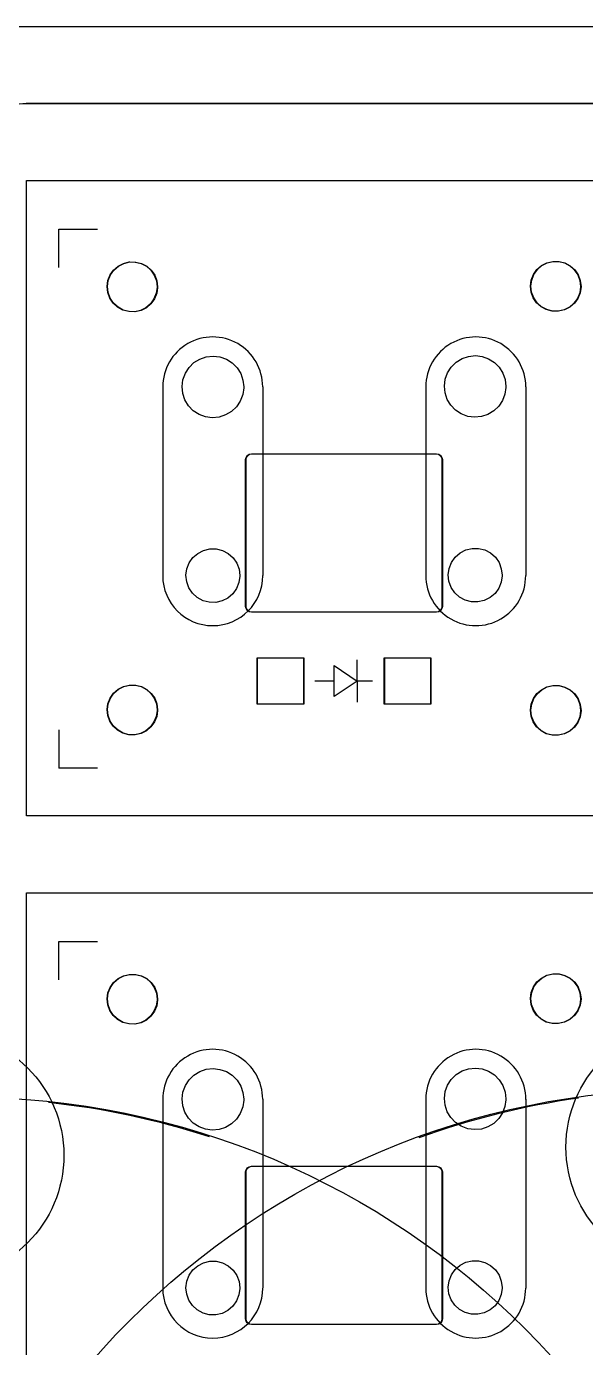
# Model space of a CAD drawing. Header units: inches. Extents: x 5 to 159, y 7 to 116.
# Drawn here: x 70.67 to 85.19, y 81.82 to 116.12 of the extents above; entities that cross this region are included whole.
import ezdxf

# ---------------------------------------------------------------- set-up
doc = ezdxf.new("R2010")
doc.units = ezdxf.units.IN
doc.header["$MEASUREMENT"] = 0
doc.layers.get('0').update_dxf_attribs({"color": 1})
doc.layers.add('KICAD_EXPORT', color=12, linetype='Continuous')
doc.layers.add('OUTLINE_CURVED', color=6, linetype='Continuous')

# ---------------------------------------------------------------- blocks, each defined once
blk = doc.blocks.new('switch')
for p, q in [((79.189, 28.239), (79.191, 23.339)), ((81.787, 28.239), (81.788, 23.34)), ((86.023, 28.239), (86.022, 23.34)), ((88.621, 28.239), (88.619, 23.339))]:
    blk.add_line(p, q)
for centre, start, end in [((80.488, 28.239), 0, 180.0351), ((87.322, 28.239), 359.9649, 180), ((80.489, 23.339), 180.0175, 0.0175), ((87.321, 23.339), 179.9825, 359.9825)]:
    blk.add_arc(centre, 1.299, start, end)

msp = doc.modelspace()

# ---------------------------------------------------------------- linework, layer by layer
at = {"layer": 'KICAD_EXPORT', "linetype": 'Continuous'}
for p, q in [((105.661, 114.125), (70.661, 114.125)), ((70.673, 95.625), (70.673, 112.125)), ((70.673, 112.125), (87.173, 112.125)), ((71.511, 109.862), (71.511, 110.862)), ((71.511, 110.862), (72.511, 110.862)), ((72.839, 109.67), (72.928, 109.797)), ((72.851, 109.67), (72.94, 109.797)), ((72.928, 109.797), (73.046, 109.9)), ((72.94, 109.797), (73.058, 109.9)), ((73.046, 109.9), (73.185, 109.972)), ((73.058, 109.9), (73.197, 109.972)), ((73.185, 109.972), (73.337, 110.008)), ((73.197, 109.972), (73.349, 110.008)), ((73.337, 110.008), (73.493, 110.007)), ((73.349, 110.008), (73.505, 110.007)), ((73.493, 110.007), (73.644, 109.969)), ((73.505, 110.007), (73.656, 109.969)), ((73.644, 109.969), (73.782, 109.896)), ((73.656, 109.969), (73.794, 109.896)), ((73.782, 109.896), (73.899, 109.792)), ((73.794, 109.896), (73.911, 109.792)), ((73.899, 109.792), (73.987, 109.664)), ((73.911, 109.792), (73.999, 109.664)), ((83.839, 109.682), (83.928, 109.81)), ((83.851, 109.682), (83.94, 109.81)), ((83.928, 109.81), (84.046, 109.912)), ((83.94, 109.81), (84.058, 109.912)), ((84.046, 109.912), (84.185, 109.984)), ((84.058, 109.912), (84.197, 109.984)), ((84.185, 109.984), (84.337, 110.021)), ((84.197, 109.984), (84.349, 110.021)), ((84.337, 110.021), (84.493, 110.02)), ((84.349, 110.021), (84.505, 110.02)), ((84.493, 110.02), (84.644, 109.982)), ((84.505, 110.02), (84.656, 109.982)), ((84.644, 109.982), (84.782, 109.909)), ((84.656, 109.982), (84.794, 109.909)), ((84.782, 109.909), (84.899, 109.805)), ((84.794, 109.909), (84.911, 109.805)), ((84.899, 109.805), (84.987, 109.676)), ((84.911, 109.805), (84.999, 109.676)), ((72.761, 109.369), (72.782, 109.524)), ((72.773, 109.369), (72.794, 109.524)), ((72.782, 109.524), (72.839, 109.67)), ((72.794, 109.524), (72.851, 109.67)), ((73.987, 109.664), (74.043, 109.518)), ((73.999, 109.664), (74.055, 109.518)), ((74.043, 109.518), (74.061, 109.362)), ((74.055, 109.518), (74.073, 109.362)), ((83.761, 109.382), (83.782, 109.536)), ((83.773, 109.382), (83.794, 109.536)), ((83.782, 109.536), (83.839, 109.682)), ((83.794, 109.536), (83.851, 109.682)), ((84.987, 109.676), (85.043, 109.53)), ((84.999, 109.676), (85.055, 109.53)), ((85.043, 109.53), (85.061, 109.375)), ((85.055, 109.53), (85.073, 109.375)), ((72.779, 109.214), (72.761, 109.369)), ((72.791, 109.214), (72.773, 109.369)), ((72.832, 109.067), (72.779, 109.214)), ((72.844, 109.067), (72.791, 109.214)), ((74.039, 109.194), (73.981, 109.049)), ((74.051, 109.194), (73.993, 109.049)), ((74.061, 109.349), (74.039, 109.194)), ((74.073, 109.349), (74.051, 109.194)), ((74.061, 109.362), (74.061, 109.349)), ((74.073, 109.362), (74.073, 109.349)), ((83.779, 109.226), (83.761, 109.382)), ((83.791, 109.226), (83.773, 109.382)), ((83.832, 109.08), (83.779, 109.226)), ((83.844, 109.08), (83.791, 109.226)), ((85.039, 109.207), (84.981, 109.062)), ((85.051, 109.207), (84.993, 109.062)), ((85.061, 109.361), (85.039, 109.207)), ((85.073, 109.361), (85.051, 109.207)), ((85.061, 109.375), (85.061, 109.361)), ((85.073, 109.375), (85.073, 109.361)), ((72.919, 108.938), (72.832, 109.067)), ((72.931, 108.938), (72.844, 109.067)), ((73.035, 108.833), (72.919, 108.938)), ((73.047, 108.833), (72.931, 108.938)), ((73.172, 108.758), (73.035, 108.833)), ((73.184, 108.758), (73.047, 108.833)), ((73.771, 108.821), (73.632, 108.751)), ((73.783, 108.821), (73.644, 108.751)), ((73.89, 108.923), (73.771, 108.821)), ((73.902, 108.923), (73.783, 108.821)), ((73.981, 109.049), (73.89, 108.923)), ((73.993, 109.049), (73.902, 108.923)), ((83.919, 108.95), (83.832, 109.08)), ((83.931, 108.95), (83.844, 109.08)), ((84.035, 108.845), (83.919, 108.95)), ((84.047, 108.845), (83.931, 108.95)), ((84.172, 108.77), (84.035, 108.845)), ((84.184, 108.77), (84.047, 108.845)), ((84.323, 108.731), (84.172, 108.77)), ((84.335, 108.731), (84.184, 108.77)), ((84.632, 108.763), (84.479, 108.728)), ((84.644, 108.763), (84.491, 108.728)), ((84.771, 108.833), (84.632, 108.763)), ((84.783, 108.833), (84.644, 108.763)), ((84.89, 108.935), (84.771, 108.833)), ((84.902, 108.935), (84.783, 108.833)), ((84.981, 109.062), (84.89, 108.935)), ((84.993, 109.062), (84.902, 108.935)), ((73.323, 108.719), (73.172, 108.758)), ((73.335, 108.719), (73.184, 108.758)), ((73.479, 108.716), (73.323, 108.719)), ((73.491, 108.716), (73.335, 108.719)), ((73.632, 108.751), (73.479, 108.716)), ((73.644, 108.751), (73.491, 108.716)), ((84.479, 108.728), (84.323, 108.731)), ((84.491, 108.728), (84.335, 108.731)), ((74.891, 107.268), (75.019, 107.393)), ((75.019, 107.393), (75.171, 107.486)), ((75.171, 107.486), (75.34, 107.544)), ((75.34, 107.544), (75.517, 107.562)), ((75.517, 107.562), (75.694, 107.541)), ((75.694, 107.541), (75.862, 107.482)), ((75.862, 107.482), (76.013, 107.386)), ((81.703, 107.28), (81.831, 107.405)), ((81.831, 107.405), (81.983, 107.499)), ((81.983, 107.499), (82.152, 107.556)), ((82.152, 107.556), (82.329, 107.575)), ((82.329, 107.575), (82.506, 107.554)), ((82.506, 107.554), (82.674, 107.494)), ((82.674, 107.494), (82.825, 107.398)), ((82.825, 107.398), (82.95, 107.272)), ((74.734, 106.951), (74.795, 107.118)), ((74.795, 107.118), (74.891, 107.268)), ((76.013, 107.386), (76.138, 107.259)), ((76.138, 107.259), (76.233, 107.108)), ((76.233, 107.108), (76.292, 106.94)), ((81.546, 106.963), (81.607, 107.131)), ((81.607, 107.131), (81.703, 107.28)), ((82.95, 107.272), (83.045, 107.12)), ((83.045, 107.12), (83.104, 106.952)), ((74.712, 106.774), (74.734, 106.951)), ((74.729, 106.596), (74.712, 106.774)), ((76.311, 106.74), (76.286, 106.564)), ((76.292, 106.94), (76.311, 106.762)), ((76.311, 106.762), (76.311, 106.74)), ((81.524, 106.786), (81.546, 106.963)), ((81.541, 106.608), (81.524, 106.786)), ((83.123, 106.752), (83.098, 106.576)), ((83.104, 106.952), (83.123, 106.775)), ((83.123, 106.775), (83.123, 106.752)), ((74.785, 106.427), (74.729, 106.596)), ((74.878, 106.274), (74.785, 106.427)), ((76.223, 106.397), (76.124, 106.248)), ((76.286, 106.564), (76.223, 106.397)), ((81.597, 106.439), (81.541, 106.608)), ((81.69, 106.287), (81.597, 106.439)), ((83.035, 106.409), (82.936, 106.261)), ((83.098, 106.576), (83.035, 106.409)), ((75.001, 106.146), (74.878, 106.274)), ((75.151, 106.048), (75.001, 106.146)), ((75.318, 105.986), (75.151, 106.048)), ((75.842, 106.034), (75.672, 105.979)), ((75.995, 106.125), (75.842, 106.034)), ((76.124, 106.248), (75.995, 106.125)), ((81.814, 106.158), (81.69, 106.287)), ((81.963, 106.061), (81.814, 106.158)), ((82.13, 105.999), (81.963, 106.061)), ((82.654, 106.046), (82.484, 105.991)), ((82.807, 106.138), (82.654, 106.046)), ((82.936, 106.261), (82.807, 106.138)), ((75.495, 105.963), (75.318, 105.986)), ((75.672, 105.979), (75.495, 105.963)), ((82.307, 105.975), (82.13, 105.999)), ((82.484, 105.991), (82.307, 105.975)), ((76.405, 104.981), (76.454, 105.013)), ((76.417, 104.981), (76.466, 105.013)), ((76.454, 105.013), (76.511, 105.025)), ((76.466, 105.013), (76.523, 105.025)), ((76.511, 105.025), (81.311, 105.025)), ((76.523, 105.025), (81.323, 105.025)), ((81.311, 105.025), (81.369, 105.013)), ((81.323, 105.025), (81.381, 105.013)), ((81.369, 105.013), (81.418, 104.981)), ((81.381, 105.013), (81.43, 104.981)), ((76.361, 104.875), (76.373, 104.932)), ((76.361, 101.062), (76.361, 104.875)), ((76.373, 104.932), (76.405, 104.981)), ((76.373, 104.875), (76.385, 104.932)), ((76.373, 101.062), (76.373, 104.875)), ((76.385, 104.932), (76.417, 104.981)), ((81.418, 104.981), (81.45, 104.932)), ((81.43, 104.981), (81.462, 104.932)), ((81.45, 104.932), (81.461, 104.875)), ((81.461, 104.875), (81.461, 101.062)), ((81.462, 104.932), (81.473, 104.875)), ((81.473, 104.875), (81.473, 101.062)), ((74.895, 102.193), (74.991, 102.331)), ((74.991, 102.331), (75.118, 102.441)), ((75.118, 102.441), (75.267, 102.519)), ((75.267, 102.519), (75.431, 102.558)), ((75.431, 102.558), (75.599, 102.557)), ((75.599, 102.557), (75.762, 102.516)), ((75.762, 102.516), (75.911, 102.437)), ((75.911, 102.437), (76.037, 102.325)), ((76.037, 102.325), (76.132, 102.187)), ((81.707, 102.206), (81.803, 102.343)), ((81.803, 102.343), (81.93, 102.454)), ((81.93, 102.454), (82.079, 102.531)), ((82.079, 102.531), (82.243, 102.57)), ((82.243, 102.57), (82.411, 102.569)), ((82.411, 102.569), (82.574, 102.528)), ((82.574, 102.528), (82.723, 102.45)), ((82.723, 102.45), (82.849, 102.338)), ((82.849, 102.338), (82.944, 102.199)), ((74.811, 101.87), (74.833, 102.037)), ((74.833, 102.037), (74.895, 102.193)), ((76.132, 102.187), (76.191, 102.029)), ((76.191, 102.029), (76.211, 101.862)), ((81.623, 101.882), (81.645, 102.049)), ((81.645, 102.049), (81.707, 102.206)), ((82.944, 102.199), (83.003, 102.042)), ((83.003, 102.042), (83.023, 101.875)), ((74.83, 101.703), (74.811, 101.87)), ((74.888, 101.545), (74.83, 101.703)), ((76.188, 101.681), (76.125, 101.525)), ((76.211, 101.848), (76.188, 101.681)), ((76.211, 101.862), (76.211, 101.848)), ((81.642, 101.715), (81.623, 101.882)), ((81.7, 101.557), (81.642, 101.715)), ((81.794, 101.417), (81.7, 101.557)), ((83, 101.694), (82.937, 101.538)), ((83.023, 101.86), (83, 101.694)), ((83.023, 101.875), (83.023, 101.86)), ((74.982, 101.405), (74.888, 101.545)), ((75.106, 101.292), (74.982, 101.405)), ((75.254, 101.212), (75.106, 101.292)), ((75.899, 101.279), (75.749, 101.204)), ((76.027, 101.389), (75.899, 101.279)), ((76.125, 101.525), (76.027, 101.389)), ((81.918, 101.304), (81.794, 101.417)), ((82.066, 101.224), (81.918, 101.304)), ((82.228, 101.181), (82.066, 101.224)), ((82.561, 101.216), (82.397, 101.179)), ((82.711, 101.292), (82.561, 101.216)), ((82.839, 101.401), (82.711, 101.292)), ((82.937, 101.538), (82.839, 101.401)), ((75.416, 101.169), (75.254, 101.212)), ((75.585, 101.166), (75.416, 101.169)), ((75.749, 101.204), (75.585, 101.166)), ((76.373, 101.005), (76.361, 101.062)), ((76.385, 101.005), (76.373, 101.062)), ((76.405, 100.956), (76.373, 101.005)), ((76.417, 100.956), (76.385, 101.005)), ((76.454, 100.924), (76.405, 100.956)), ((76.466, 100.924), (76.417, 100.956)), ((76.511, 100.912), (76.454, 100.924)), ((76.523, 100.912), (76.466, 100.924)), ((81.311, 100.912), (76.511, 100.912)), ((81.323, 100.912), (76.523, 100.912)), ((81.369, 100.924), (81.311, 100.912)), ((81.381, 100.924), (81.323, 100.912)), ((81.418, 100.956), (81.369, 100.924)), ((81.43, 100.956), (81.381, 100.924)), ((81.45, 101.005), (81.418, 100.956)), ((81.462, 101.005), (81.43, 100.956)), ((81.461, 101.062), (81.45, 101.005)), ((81.473, 101.062), (81.462, 101.005)), ((82.397, 101.179), (82.228, 101.181)), ((76.661, 98.525), (76.661, 99.725)), ((76.661, 99.725), (77.861, 99.725)), ((76.673, 98.525), (76.673, 99.725)), ((76.673, 99.725), (77.873, 99.725)), ((77.861, 99.725), (77.861, 98.525)), ((77.873, 99.725), (77.873, 98.525)), ((78.661, 98.725), (78.661, 99.525)), ((78.661, 99.525), (79.261, 99.125)), ((79.261, 99.125), (79.261, 99.675)), ((79.961, 98.525), (79.961, 99.725)), ((79.961, 99.725), (81.161, 99.725)), ((79.973, 98.525), (79.973, 99.725)), ((79.973, 99.725), (81.173, 99.725)), ((81.161, 99.725), (81.161, 98.525)), ((81.173, 99.725), (81.173, 98.525)), ((72.928, 98.81), (73.046, 98.912)), ((72.94, 98.81), (73.058, 98.912)), ((73.046, 98.912), (73.185, 98.984)), ((73.058, 98.912), (73.197, 98.984)), ((73.185, 98.984), (73.337, 99.021)), ((73.197, 98.984), (73.349, 99.021)), ((73.337, 99.021), (73.493, 99.02)), ((73.349, 99.021), (73.505, 99.02)), ((73.493, 99.02), (73.644, 98.982)), ((73.505, 99.02), (73.656, 98.982)), ((73.644, 98.982), (73.782, 98.909)), ((73.656, 98.982), (73.794, 98.909)), ((73.782, 98.909), (73.899, 98.805)), ((73.794, 98.909), (73.911, 98.805)), ((78.661, 99.125), (78.161, 99.125)), ((79.261, 99.125), (78.661, 98.725)), ((79.661, 99.125), (79.261, 99.125)), ((79.261, 99.125), (79.261, 98.575)), ((83.928, 98.797), (84.046, 98.9)), ((83.94, 98.797), (84.058, 98.9)), ((84.046, 98.9), (84.185, 98.972)), ((84.058, 98.9), (84.197, 98.972)), ((84.185, 98.972), (84.337, 99.008)), ((84.197, 98.972), (84.349, 99.008)), ((84.337, 99.008), (84.493, 99.007)), ((84.349, 99.008), (84.505, 99.007)), ((84.493, 99.007), (84.644, 98.969)), ((84.505, 99.007), (84.656, 98.969)), ((84.644, 98.969), (84.782, 98.896)), ((84.656, 98.969), (84.794, 98.896)), ((84.782, 98.896), (84.899, 98.792)), ((84.794, 98.896), (84.911, 98.792)), ((72.761, 98.382), (72.782, 98.536)), ((72.773, 98.382), (72.794, 98.536)), ((72.782, 98.536), (72.839, 98.682)), ((72.794, 98.536), (72.851, 98.682)), ((72.839, 98.682), (72.928, 98.81)), ((72.851, 98.682), (72.94, 98.81)), ((73.899, 98.805), (73.987, 98.676)), ((73.911, 98.805), (73.999, 98.676)), ((73.987, 98.676), (74.043, 98.53)), ((73.999, 98.676), (74.055, 98.53)), ((74.043, 98.53), (74.061, 98.375)), ((74.055, 98.53), (74.073, 98.375)), ((77.861, 98.525), (76.661, 98.525)), ((77.873, 98.525), (76.673, 98.525)), ((81.161, 98.525), (79.961, 98.525)), ((81.173, 98.525), (79.973, 98.525)), ((83.761, 98.369), (83.782, 98.524)), ((83.773, 98.369), (83.794, 98.524)), ((83.782, 98.524), (83.839, 98.67)), ((83.794, 98.524), (83.851, 98.67)), ((83.839, 98.67), (83.928, 98.797)), ((83.851, 98.67), (83.94, 98.797)), ((84.899, 98.792), (84.987, 98.664)), ((84.911, 98.792), (84.999, 98.664)), ((84.987, 98.664), (85.043, 98.518)), ((84.999, 98.664), (85.055, 98.518)), ((85.043, 98.518), (85.061, 98.362)), ((85.055, 98.518), (85.073, 98.362)), ((72.779, 98.226), (72.761, 98.382)), ((72.791, 98.226), (72.773, 98.382)), ((72.832, 98.08), (72.779, 98.226)), ((72.844, 98.08), (72.791, 98.226)), ((74.039, 98.207), (73.981, 98.062)), ((74.051, 98.207), (73.993, 98.062)), ((74.061, 98.361), (74.039, 98.207)), ((74.073, 98.361), (74.051, 98.207)), ((74.061, 98.375), (74.061, 98.361)), ((74.073, 98.375), (74.073, 98.361)), ((83.779, 98.214), (83.761, 98.369)), ((83.791, 98.214), (83.773, 98.369)), ((83.832, 98.067), (83.779, 98.214)), ((83.844, 98.067), (83.791, 98.214)), ((85.039, 98.194), (84.981, 98.049)), ((85.051, 98.194), (84.993, 98.049)), ((85.061, 98.349), (85.039, 98.194)), ((85.073, 98.349), (85.051, 98.194)), ((85.061, 98.362), (85.061, 98.349)), ((85.073, 98.362), (85.073, 98.349)), ((71.511, 97.862), (71.511, 96.862)), ((72.919, 97.95), (72.832, 98.08)), ((72.931, 97.95), (72.844, 98.08)), ((73.035, 97.845), (72.919, 97.95)), ((73.047, 97.845), (72.931, 97.95)), ((73.172, 97.77), (73.035, 97.845)), ((73.184, 97.77), (73.047, 97.845)), ((73.771, 97.833), (73.632, 97.763)), ((73.783, 97.833), (73.644, 97.763)), ((73.89, 97.935), (73.771, 97.833)), ((73.902, 97.935), (73.783, 97.833)), ((73.981, 98.062), (73.89, 97.935)), ((73.993, 98.062), (73.902, 97.935)), ((83.919, 97.938), (83.832, 98.067)), ((83.931, 97.938), (83.844, 98.067)), ((84.035, 97.833), (83.919, 97.938)), ((84.047, 97.833), (83.931, 97.938)), ((84.172, 97.758), (84.035, 97.833)), ((84.184, 97.758), (84.047, 97.833)), ((84.771, 97.821), (84.632, 97.751)), ((84.783, 97.821), (84.644, 97.751)), ((84.89, 97.923), (84.771, 97.821)), ((84.902, 97.923), (84.783, 97.821)), ((84.981, 98.049), (84.89, 97.923)), ((84.993, 98.049), (84.902, 97.923)), ((73.323, 97.731), (73.172, 97.77)), ((73.335, 97.731), (73.184, 97.77)), ((73.479, 97.728), (73.323, 97.731)), ((73.491, 97.728), (73.335, 97.731)), ((73.632, 97.763), (73.479, 97.728)), ((73.644, 97.763), (73.491, 97.728)), ((84.323, 97.719), (84.172, 97.758)), ((84.335, 97.719), (84.184, 97.758)), ((84.479, 97.716), (84.323, 97.719)), ((84.491, 97.716), (84.335, 97.719)), ((84.632, 97.751), (84.479, 97.716)), ((84.644, 97.751), (84.491, 97.716)), ((72.511, 96.862), (71.511, 96.862)), ((87.173, 95.625), (70.673, 95.625)), ((70.673, 77.125), (70.673, 93.625)), ((70.673, 93.625), (87.173, 93.625)), ((71.511, 92.362), (72.511, 92.362)), ((71.511, 91.362), (71.511, 92.362)), ((72.839, 91.17), (72.928, 91.297)), ((72.851, 91.17), (72.94, 91.297)), ((72.928, 91.297), (73.046, 91.4)), ((72.94, 91.297), (73.058, 91.4)), ((73.046, 91.4), (73.185, 91.472)), ((73.058, 91.4), (73.197, 91.472)), ((73.185, 91.472), (73.337, 91.508)), ((73.197, 91.472), (73.349, 91.508)), ((73.337, 91.508), (73.493, 91.507)), ((73.349, 91.508), (73.505, 91.507)), ((73.493, 91.507), (73.644, 91.469)), ((73.505, 91.507), (73.656, 91.469)), ((73.644, 91.469), (73.782, 91.396)), ((73.656, 91.469), (73.794, 91.396)), ((73.782, 91.396), (73.899, 91.292)), ((73.794, 91.396), (73.911, 91.292)), ((73.899, 91.292), (73.987, 91.164)), ((73.911, 91.292), (73.999, 91.164)), ((83.839, 91.182), (83.928, 91.31)), ((83.851, 91.182), (83.94, 91.31)), ((83.928, 91.31), (84.046, 91.412)), ((83.94, 91.31), (84.058, 91.412)), ((84.046, 91.412), (84.185, 91.484)), ((84.058, 91.412), (84.197, 91.484)), ((84.185, 91.484), (84.337, 91.521)), ((84.197, 91.484), (84.349, 91.521)), ((84.337, 91.521), (84.493, 91.52)), ((84.349, 91.521), (84.505, 91.52)), ((84.493, 91.52), (84.644, 91.482)), ((84.505, 91.52), (84.656, 91.482)), ((84.644, 91.482), (84.782, 91.409)), ((84.656, 91.482), (84.794, 91.409)), ((84.782, 91.409), (84.899, 91.305)), ((84.794, 91.409), (84.911, 91.305)), ((84.899, 91.305), (84.987, 91.176)), ((84.911, 91.305), (84.999, 91.176)), ((72.761, 90.869), (72.782, 91.024)), ((72.773, 90.869), (72.794, 91.024)), ((72.782, 91.024), (72.839, 91.17)), ((72.794, 91.024), (72.851, 91.17)), ((73.987, 91.164), (74.043, 91.018)), ((73.999, 91.164), (74.055, 91.018)), ((74.043, 91.018), (74.061, 90.863)), ((74.055, 91.018), (74.073, 90.863)), ((83.761, 90.882), (83.782, 91.036)), ((83.773, 90.882), (83.794, 91.036)), ((83.782, 91.036), (83.839, 91.182)), ((83.794, 91.036), (83.851, 91.182)), ((84.987, 91.176), (85.043, 91.03)), ((84.999, 91.176), (85.055, 91.03)), ((85.043, 91.03), (85.061, 90.875)), ((85.055, 91.03), (85.073, 90.875)), ((72.779, 90.714), (72.761, 90.869)), ((72.791, 90.714), (72.773, 90.869)), ((72.832, 90.567), (72.779, 90.714)), ((72.844, 90.567), (72.791, 90.714)), ((74.039, 90.694), (73.981, 90.549)), ((74.051, 90.694), (73.993, 90.549)), ((74.061, 90.849), (74.039, 90.694)), ((74.073, 90.849), (74.051, 90.694)), ((74.061, 90.863), (74.061, 90.849)), ((74.073, 90.863), (74.073, 90.849)), ((83.779, 90.726), (83.761, 90.882)), ((83.791, 90.726), (83.773, 90.882)), ((83.832, 90.58), (83.779, 90.726)), ((83.844, 90.58), (83.791, 90.726)), ((83.919, 90.45), (83.832, 90.58)), ((83.931, 90.45), (83.844, 90.58)), ((85.039, 90.707), (84.981, 90.562)), ((85.051, 90.707), (84.993, 90.562)), ((85.061, 90.861), (85.039, 90.707)), ((85.073, 90.861), (85.051, 90.707)), ((85.061, 90.875), (85.061, 90.861)), ((85.073, 90.875), (85.073, 90.861)), ((72.919, 90.438), (72.832, 90.567)), ((72.931, 90.438), (72.844, 90.567)), ((73.035, 90.333), (72.919, 90.438)), ((73.047, 90.333), (72.931, 90.438)), ((73.172, 90.258), (73.035, 90.333)), ((73.184, 90.258), (73.047, 90.333)), ((73.323, 90.219), (73.172, 90.258)), ((73.335, 90.219), (73.184, 90.258)), ((73.632, 90.251), (73.479, 90.216)), ((73.644, 90.251), (73.491, 90.216)), ((73.771, 90.321), (73.632, 90.251)), ((73.783, 90.321), (73.644, 90.251)), ((73.89, 90.423), (73.771, 90.321)), ((73.902, 90.423), (73.783, 90.321)), ((73.981, 90.549), (73.89, 90.423)), ((73.993, 90.549), (73.902, 90.423)), ((84.035, 90.345), (83.919, 90.45)), ((84.047, 90.345), (83.931, 90.45)), ((84.172, 90.27), (84.035, 90.345)), ((84.184, 90.27), (84.047, 90.345)), ((84.323, 90.231), (84.172, 90.27)), ((84.335, 90.231), (84.184, 90.27)), ((84.632, 90.263), (84.479, 90.228)), ((84.644, 90.263), (84.491, 90.228)), ((84.771, 90.333), (84.632, 90.263)), ((84.783, 90.333), (84.644, 90.263)), ((84.89, 90.435), (84.771, 90.333)), ((84.902, 90.435), (84.783, 90.333)), ((84.981, 90.562), (84.89, 90.435)), ((84.993, 90.562), (84.902, 90.435)), ((73.479, 90.216), (73.323, 90.219)), ((73.491, 90.216), (73.335, 90.219)), ((84.479, 90.228), (84.323, 90.231)), ((84.491, 90.228), (84.335, 90.231)), ((74.891, 88.768), (75.019, 88.893)), ((75.019, 88.893), (75.171, 88.986)), ((75.171, 88.986), (75.34, 89.044)), ((75.34, 89.044), (75.517, 89.062)), ((75.517, 89.062), (75.694, 89.041)), ((75.694, 89.041), (75.862, 88.982)), ((75.862, 88.982), (76.013, 88.886)), ((76.013, 88.886), (76.138, 88.759)), ((81.703, 88.78), (81.831, 88.905)), ((81.831, 88.905), (81.983, 88.999)), ((81.983, 88.999), (82.152, 89.056)), ((82.152, 89.056), (82.329, 89.075)), ((82.329, 89.075), (82.506, 89.054)), ((82.506, 89.054), (82.674, 88.994)), ((82.674, 88.994), (82.825, 88.898)), ((82.825, 88.898), (82.95, 88.772)), ((74.734, 88.451), (74.795, 88.618)), ((74.795, 88.618), (74.891, 88.768)), ((76.138, 88.759), (76.233, 88.608)), ((76.233, 88.608), (76.292, 88.44)), ((81.546, 88.463), (81.607, 88.631)), ((81.607, 88.631), (81.703, 88.78)), ((82.95, 88.772), (83.045, 88.621)), ((83.045, 88.621), (83.104, 88.452)), ((74.711, 88.274), (74.734, 88.451)), ((74.729, 88.096), (74.711, 88.274)), ((76.311, 88.24), (76.286, 88.064)), ((76.292, 88.44), (76.311, 88.263)), ((76.311, 88.263), (76.311, 88.24)), ((81.524, 88.286), (81.546, 88.463)), ((81.541, 88.109), (81.524, 88.286)), ((83.123, 88.253), (83.098, 88.076)), ((83.104, 88.452), (83.123, 88.275)), ((83.123, 88.275), (83.123, 88.253)), ((74.785, 87.927), (74.729, 88.096)), ((74.878, 87.774), (74.785, 87.927)), ((76.223, 87.897), (76.124, 87.748)), ((76.286, 88.064), (76.223, 87.897)), ((81.597, 87.939), (81.541, 88.109)), ((81.69, 87.787), (81.597, 87.939)), ((83.035, 87.909), (82.936, 87.761)), ((83.098, 88.076), (83.035, 87.909)), ((75.001, 87.646), (74.878, 87.774)), ((75.151, 87.548), (75.001, 87.646)), ((75.318, 87.486), (75.151, 87.548)), ((75.842, 87.534), (75.672, 87.479)), ((75.995, 87.625), (75.842, 87.534)), ((76.124, 87.748), (75.995, 87.625)), ((81.813, 87.658), (81.69, 87.787)), ((81.963, 87.561), (81.813, 87.658)), ((82.13, 87.499), (81.963, 87.561)), ((82.307, 87.475), (82.13, 87.499)), ((82.484, 87.491), (82.307, 87.475)), ((82.654, 87.546), (82.484, 87.491)), ((82.807, 87.638), (82.654, 87.546)), ((82.936, 87.761), (82.807, 87.638)), ((75.495, 87.463), (75.318, 87.486)), ((75.672, 87.479), (75.495, 87.463)), ((76.373, 86.432), (76.405, 86.481)), ((76.385, 86.432), (76.417, 86.481)), ((76.405, 86.481), (76.454, 86.513)), ((76.417, 86.481), (76.466, 86.513)), ((76.454, 86.513), (76.511, 86.525)), ((76.466, 86.513), (76.523, 86.525)), ((76.511, 86.525), (81.311, 86.525)), ((76.523, 86.525), (81.323, 86.525)), ((81.311, 86.525), (81.369, 86.513)), ((81.323, 86.525), (81.381, 86.513)), ((81.369, 86.513), (81.417, 86.481)), ((81.381, 86.513), (81.429, 86.481)), ((81.417, 86.481), (81.45, 86.432)), ((81.429, 86.481), (81.462, 86.432)), ((76.361, 86.375), (76.373, 86.432)), ((76.361, 82.562), (76.361, 86.375)), ((76.373, 86.375), (76.385, 86.432)), ((76.373, 82.562), (76.373, 86.375)), ((81.45, 86.432), (81.461, 86.375)), ((81.461, 86.375), (81.461, 82.562)), ((81.462, 86.432), (81.473, 86.375)), ((81.473, 86.375), (81.473, 82.562)), ((82.079, 84.031), (82.243, 84.07)), ((82.243, 84.07), (82.411, 84.069)), ((82.411, 84.069), (82.574, 84.028)), ((74.894, 83.693), (74.991, 83.831)), ((74.991, 83.831), (75.118, 83.941)), ((75.118, 83.941), (75.267, 84.019)), ((75.267, 84.019), (75.431, 84.058)), ((75.431, 84.058), (75.599, 84.057)), ((75.599, 84.057), (75.762, 84.016)), ((75.762, 84.016), (75.911, 83.937)), ((75.911, 83.937), (76.036, 83.825)), ((76.036, 83.825), (76.132, 83.687)), ((81.707, 83.706), (81.803, 83.843)), ((81.803, 83.843), (81.93, 83.954)), ((81.93, 83.954), (82.079, 84.031)), ((82.574, 84.028), (82.723, 83.95)), ((82.723, 83.95), (82.848, 83.838)), ((82.848, 83.838), (82.944, 83.699)), ((74.811, 83.37), (74.833, 83.537)), ((74.833, 83.537), (74.894, 83.693)), ((76.132, 83.687), (76.191, 83.529)), ((76.191, 83.529), (76.211, 83.363)), ((81.623, 83.382), (81.645, 83.549)), ((81.642, 83.215), (81.623, 83.382)), ((81.645, 83.549), (81.707, 83.706)), ((82.944, 83.699), (83.003, 83.542)), ((83.003, 83.542), (83.023, 83.375)), ((83.023, 83.375), (83.023, 83.36)), ((74.83, 83.203), (74.811, 83.37)), ((74.888, 83.045), (74.83, 83.203)), ((74.982, 82.905), (74.888, 83.045)), ((76.188, 83.181), (76.125, 83.025)), ((76.211, 83.348), (76.188, 83.181)), ((76.211, 83.363), (76.211, 83.348)), ((81.7, 83.057), (81.642, 83.215)), ((81.794, 82.917), (81.7, 83.057)), ((82.937, 83.038), (82.839, 82.901)), ((83, 83.194), (82.937, 83.038)), ((83.023, 83.36), (83, 83.194)), ((75.106, 82.792), (74.982, 82.905)), ((75.254, 82.712), (75.106, 82.792)), ((75.416, 82.669), (75.254, 82.712)), ((75.749, 82.704), (75.585, 82.666)), ((75.899, 82.779), (75.749, 82.704)), ((76.027, 82.889), (75.899, 82.779)), ((76.125, 83.025), (76.027, 82.889)), ((81.918, 82.804), (81.794, 82.917)), ((82.066, 82.724), (81.918, 82.804)), ((82.228, 82.681), (82.066, 82.724)), ((82.561, 82.716), (82.397, 82.679)), ((82.711, 82.792), (82.561, 82.716)), ((82.839, 82.901), (82.711, 82.792)), ((75.585, 82.666), (75.416, 82.669)), ((76.373, 82.505), (76.361, 82.562)), ((76.385, 82.505), (76.373, 82.562)), ((76.405, 82.456), (76.373, 82.505)), ((76.417, 82.456), (76.385, 82.505)), ((76.454, 82.424), (76.405, 82.456)), ((76.466, 82.424), (76.417, 82.456)), ((76.511, 82.412), (76.454, 82.424)), ((76.523, 82.412), (76.466, 82.424)), ((81.311, 82.412), (76.511, 82.412)), ((81.323, 82.412), (76.523, 82.412)), ((81.369, 82.424), (81.311, 82.412)), ((81.381, 82.424), (81.323, 82.412)), ((81.417, 82.456), (81.369, 82.424)), ((81.429, 82.456), (81.381, 82.424)), ((81.45, 82.505), (81.417, 82.456)), ((81.462, 82.505), (81.429, 82.456)), ((81.461, 82.562), (81.45, 82.505)), ((81.473, 82.562), (81.462, 82.505)), ((82.397, 82.679), (82.228, 82.681))]:
    msp.add_line(p, q, dxfattribs=at)
at = {"layer": 'KICAD_EXPORT'}
for centre, start, end in [((69.093, 67.77), 72.0303, 83.9953), ((87.869, 67.973), 98.0047, 109.97)]:
    msp.add_arc(centre, 20.52, start, end, dxfattribs=at)
at = {"layer": 'OUTLINE_CURVED'}
for points in [[(66.673, 112.125, -0.414214), (70.673, 116.125), (105.673, 116.125, -0.414214), (109.673, 112.125), (109.673, 106.125, 0.414214), (111.673, 104.125), (124.173, 104.125, -0.414214), (128.173, 100.125), (128.173, 60.001, 0.267949), (141.173, 37.484), (157.026, 28.332, -0.414214), (158.49, 22.867), (150.24, 8.578, -0.414214), (144.776, 7.114), (132.578, 14.157, 0.065545), (127.272, 16.355), (115.998, 19.375, 0.065542), (110.304, 20.125), (96.218, 20.125, -0.414214), (92.218, 24.125), (92.218, 33.109, 0.455725), (87.662, 37.07), (35.867, 29.791, -0.414214)], [(68.673, 112.125, -0.414214), (70.673, 114.125), (105.673, 114.125, -0.414214), (107.673, 112.125), (107.673, 106.125, 0.414214), (111.673, 102.125), (124.173, 102.125, -0.414214), (126.173, 100.125), (126.173, 60.001, 0.267949), (140.173, 35.752), (156.026, 26.599, -0.414214), (156.758, 23.867), (148.508, 9.578, -0.414214), (145.776, 8.846), (133.578, 15.889, 0.065545), (127.789, 18.286), (116.515, 21.307, 0.065542), (110.304, 22.125), (96.218, 22.125, -0.414214), (94.218, 24.125), (94.218, 33.109, 0.455725), (87.383, 39.051), (35.589, 31.772, -0.414214)]]:
    msp.add_lwpolyline(points, format="xyb", dxfattribs=at)
for centre, radius in [((68.44, 86.808), 3.2), ((87.881, 87.023), 3.2), ((87.869, 67.973), 20.55), ((69.093, 67.77), 20.55)]:
    msp.add_circle(centre, radius, dxfattribs=at)

# ---------------------------------------------------------------- block references
for p in [(-4.982, 78.523), (-4.982, 60.023)]:
    msp.add_blockref('switch', p)

doc.saveas('drawing.dxf')
